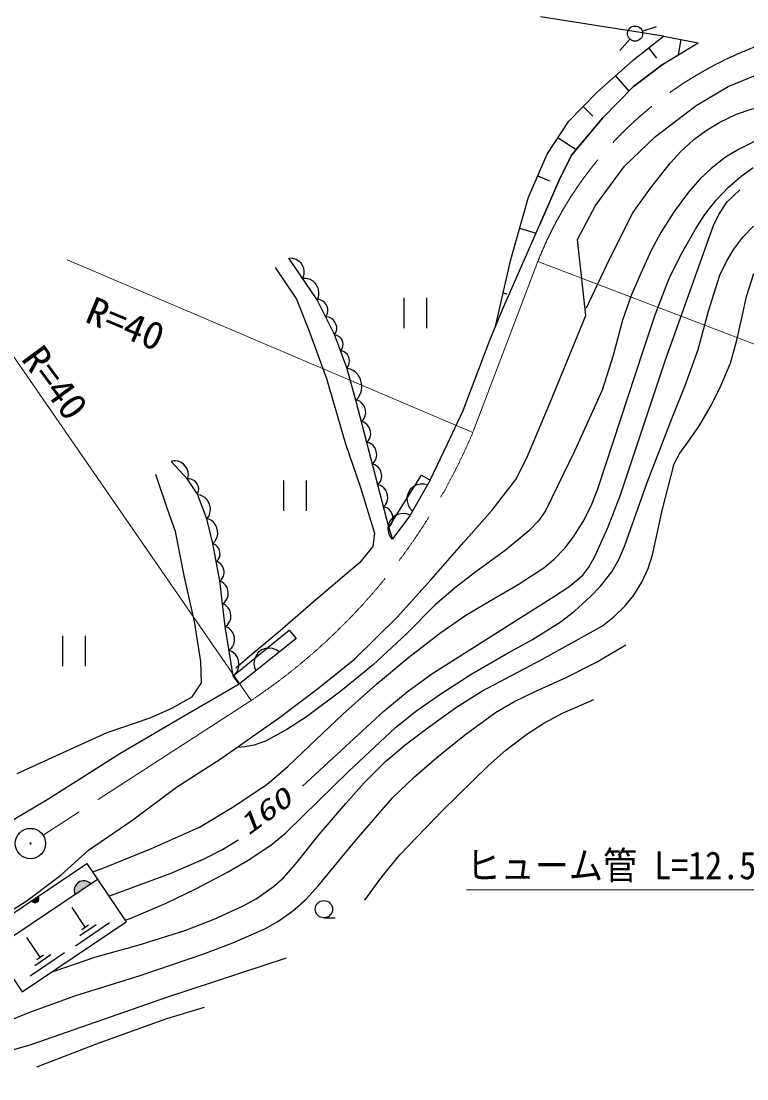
# Model space of a CAD drawing. Units: millimetres, scale not verified. Extents: x 40000 to 680000, y 20000 to 380000.
# Drawn here: x 441217 to 489068, y 241514 to 311258 of the extents above; entities that cross this region are included whole.
import ezdxf
from ezdxf.enums import TextEntityAlignment as Align

# ---------------------------------------------------------------- set-up
doc = ezdxf.new("R2010")
doc.units = ezdxf.units.MM
doc.header["$LTSCALE"] = 1000
doc.linetypes.add('CHAIN', pattern=[18.5, 12, -1.5, 3.5, -1.5])
for name, color, linetype, lineweight in [('M-BGD', 7, 'Continuous', 25), ('M-BMK', 2, 'CHAIN', 13), ('M-BMK-SRVR', 3, 'Continuous', 25), ('M-STR-HTXT', 7, 'Continuous', 13)]:
    doc.layers.add(name, color=color, linetype=linetype, lineweight=lineweight)
doc.styles.add('ＭＳ ゴシック', font='')
doc.styles.get('ＭＳ ゴシック').set_extended_font_data('MS Gothic')

msp = doc.modelspace()

# ---------------------------------------------------------------- hatches: boundary and pattern name
at = {"layer": 'M-BGD'}
for points in [[(445798, 254387), (445791, 254394), (445783, 254402), (445775, 254409), (445767, 254417), (445759, 254424), (445750, 254431), (445742, 254438), (445733, 254445), (445724, 254451), (445715, 254458), (445706, 254464), (445697, 254470), (445688, 254476), (445678, 254482), (445669, 254488), (445659, 254494), (445650, 254499), (445640, 254504), (445630, 254509), (445620, 254514), (445610, 254519), (445600, 254523), (445590, 254527), (445580, 254532), (445569, 254536), (445559, 254539), (445548, 254543), (445538, 254546), (445527, 254550), (445517, 254553), (445506, 254556), (445495, 254558), (445485, 254561), (445474, 254563), (445463, 254565), (445452, 254567), (445441, 254569), (445430, 254570), (445419, 254572), (445408, 254573), (445397, 254574), (445386, 254575), (445375, 254575), (445364, 254576), (445353, 254576), (445342, 254576), (445331, 254576), (445320, 254575), (445309, 254575), (445298, 254574), (445287, 254573), (445276, 254572), (445265, 254571), (445254, 254569), (445243, 254567), (445232, 254565), (445221, 254563), (445211, 254561), (445200, 254559), (445189, 254556), (445168, 254550), (445147, 254543), (445126, 254536), (445105, 254528), (445085, 254519), (445065, 254510), (445046, 254500), (445036, 254494), (445026, 254489), (445017, 254483), (445008, 254477), (444998, 254471), (444989, 254465), (444980, 254459), (444971, 254452), (444962, 254446), (444954, 254439), (444945, 254432), (444937, 254425), (444928, 254417), (444920, 254410), (444912, 254403), (444904, 254395), (444896, 254387), (444888, 254379), (444881, 254371), (444873, 254363), (444866, 254355), (444859, 254346), (444852, 254338), (444845, 254329), (444839, 254320), (444832, 254311), (444826, 254302), (444820, 254293), (444814, 254284), (444808, 254274), (444802, 254265), (444797, 254255), (444791, 254246), (444786, 254236), (444781, 254226), (444776, 254216), (444771, 254206), (444767, 254196), (444763, 254186), (444758, 254176), (444754, 254165), (444751, 254155), (444747, 254144), (444744, 254134), (444740, 254123), (444737, 254113), (444734, 254102), (444732, 254091), (444729, 254081), (444727, 254070), (444725, 254059), (444723, 254048), (444721, 254037), (444720, 254026), (444718, 254015), (444717, 254004), (444716, 253993), (444715, 253982), (444715, 253971), (444714, 253960), (444714, 253949), (444714, 253938), (444714, 253927), (444715, 253916), (444715, 253905), (444716, 253894), (444717, 253883), (444718, 253872), (444719, 253861), (444721, 253850), (444723, 253839), (444725, 253828), (444727, 253817), (444729, 253807), (444731, 253796), (444734, 253785), (444737, 253775), (444740, 253764), (444743, 253753), (444747, 253743), (444750, 253732), (444754, 253722), (444758, 253712), (444762, 253701), (444766, 253691)], [(442355, 253555), (442358, 253551), (442360, 253547), (442362, 253543), (442365, 253539), (442367, 253535), (442369, 253530), (442371, 253526), (442373, 253522), (442375, 253518), (442377, 253513), (442379, 253509), (442381, 253504), (442383, 253500), (442384, 253495), (442386, 253491), (442387, 253486), (442388, 253482), (442390, 253477), (442391, 253473), (442392, 253468), (442393, 253463), (442394, 253459), (442395, 253454), (442396, 253449), (442396, 253445), (442397, 253440), (442397, 253435), (442398, 253430), (442398, 253426), (442399, 253421), (442399, 253416), (442399, 253412), (442399, 253407), (442399, 253402), (442399, 253397), (442399, 253392), (442398, 253388), (442398, 253383), (442397, 253378), (442397, 253374), (442396, 253369), (442396, 253364), (442395, 253359), (442394, 253355), (442393, 253350), (442392, 253345), (442391, 253341), (442390, 253336), (442388, 253332), (442387, 253327), (442386, 253323), (442384, 253318), (442382, 253314), (442381, 253309), (442379, 253305), (442377, 253300), (442375, 253296), (442373, 253292), (442371, 253287), (442369, 253283), (442367, 253279), (442362, 253271), (442357, 253262), (442352, 253254), (442341, 253239), (442326, 253221), (442309, 253204), (442298, 253195), (442290, 253189), (442283, 253184), (442275, 253178), (442267, 253173), (442258, 253169), (442254, 253166), (442250, 253164), (442246, 253162), (442242, 253160), (442237, 253158), (442233, 253156), (442228, 253154), (442224, 253153), (442220, 253151), (442215, 253149), (442211, 253148), (442206, 253146), (442202, 253145), (442197, 253144), (442192, 253143), (442188, 253141), (442183, 253140), (442178, 253139), (442174, 253139), (442169, 253138), (442164, 253137), (442160, 253136), (442155, 253136), (442150, 253135), (442145, 253135), (442141, 253135), (442136, 253135), (442131, 253134), (442126, 253134), (442122, 253134), (442117, 253135), (442112, 253135), (442107, 253135), (442103, 253135), (442098, 253136), (442093, 253136), (442089, 253137), (442084, 253138), (442079, 253139), (442074, 253139), (442070, 253140), (442065, 253141), (442061, 253143), (442056, 253144), (442051, 253145), (442047, 253146), (442042, 253148), (442038, 253149), (442033, 253151), (442029, 253153), (442024, 253154), (442020, 253156), (442016, 253158), (442011, 253160), (442007, 253162), (442003, 253164), (441999, 253166), (441994, 253169), (441990, 253171), (441986, 253173), (441982, 253176), (441978, 253178), (441974, 253181), (441970, 253184), (441966, 253187), (441963, 253189), (441959, 253192), (441955, 253195), (441951, 253198), (441948, 253201), (441944, 253204), (441941, 253208), (441937, 253211), (441934, 253214), (441931, 253218), (441927, 253221), (441924, 253225), (441921, 253228), (441918, 253232), (441915, 253235), (441912, 253239), (441909, 253243), (441906, 253247), (441903, 253251), (441901, 253255), (442352, 253559)]]:
    msp.add_hatch(color=256, dxfattribs=at).paths.add_polyline_path(points)

# ---------------------------------------------------------------- linework, layer by layer
for p, q in [((483574, 310261), (475471, 311541)), ((482172, 310594), (483121, 310911)), ((481361, 310066), (480688, 309327)), ((481601, 308715), (483574, 310261)), ((483574, 310261), (485866, 309835)), ((483574, 308449), (485866, 309835)), ((484720, 310048), (484530, 309027)), ((482588, 309488), (483115, 308816)), ((479202, 306583), (481601, 308715)), ((481601, 306956), (483574, 308449)), ((483574, 308449), (481601, 306956)), ((480402, 307649), (481296, 306643)), ((487834, 306940), (490631, 308089)), ((479576, 304877), (481601, 306956)), ((481601, 306956), (479576, 304877)), ((485736, 305691), (487834, 306940)), ((477337, 304664), (479202, 306583)), ((478270, 305623), (478907, 305003)), ((483040, 303644), (485736, 305691)), ((477497, 302425), (479576, 304877)), ((479576, 304877), (477497, 302425)), ((475897, 302478), (477337, 304664)), ((476617, 303571), (477805, 302789)), ((480992, 301696), (483040, 303644)), ((474671, 299653), (475897, 302478)), ((476697, 300772), (477497, 302425)), ((477497, 302425), (476697, 300772)), ((479094, 299099), (480992, 301696)), ((475284, 301065), (476061, 300728)), ((475417, 297840), (476697, 300772)), ((476697, 300772), (475417, 297840)), ((473498, 295548), (474671, 299653)), ((477896, 296852), (479094, 299099)), ((472965, 292243), (475417, 297840)), ((474085, 297600), (475177, 297288)), ((478445, 291858), (477896, 296852)), ((457972, 295023), (459363, 292936)), ((460730, 292880), (458861, 295639)), ((459066, 295622), (458879, 295612)), ((459199, 295596), (459066, 295622)), ((459350, 295544), (459199, 295596)), ((459537, 295439), (459350, 295544)), ((459672, 295298), (459537, 295439)), ((459779, 295139), (459672, 295298)), ((459861, 294962), (459779, 295139)), ((472493, 291120), (473498, 295548)), ((459777, 294287), (459855, 294456)), ((459855, 294456), (459881, 294590)), ((459889, 294749), (459861, 294962)), ((459881, 294590), (459889, 294749)), ((459975, 294298), (459777, 294287)), ((460116, 294271), (459975, 294298)), ((460277, 294215), (460116, 294271)), ((460476, 294104), (460277, 294215)), ((460619, 293954), (460476, 294104)), ((460733, 293785), (460619, 293954)), ((460819, 293597), (460733, 293785)), ((459363, 292936), (460151, 290989)), ((460730, 292880), (460814, 293059)), ((460814, 293059), (460841, 293201)), ((460849, 293371), (460819, 293597)), ((460841, 293201), (460849, 293371)), ((466448, 293008), (466448, 291008)), ((467968, 291008), (467968, 293008)), ((472995, 293334), (473247, 293277)), ((460864, 292903), (460713, 292914)), ((461888, 290595), (460730, 292880)), ((460969, 292869), (460864, 292903)), ((461085, 292811), (460969, 292869)), ((461225, 292707), (461085, 292811)), ((461319, 292580), (461225, 292707)), ((461390, 292441), (461319, 292580)), ((461437, 292290), (461390, 292441)), ((461438, 292116), (461437, 292290)), ((472112, 290217), (472965, 292243)), ((461300, 291754), (461381, 291883)), ((461451, 291744), (461300, 291754)), ((461381, 291883), (461415, 291988)), ((461415, 291988), (461438, 292116)), ((461556, 291709), (461451, 291744)), ((461673, 291652), (461556, 291709)), ((461813, 291548), (461673, 291652)), ((461907, 291420), (461813, 291548)), ((476098, 286115), (478445, 291858)), ((460151, 290989), (461357, 287697)), ((461977, 291281), (461907, 291420)), ((462024, 291130), (461977, 291281)), ((462003, 290828), (462025, 290956)), ((462025, 290956), (462024, 291130)), ((461888, 290595), (461968, 290723)), ((462689, 288399), (461888, 290595)), ((462026, 290535), (461900, 290559)), ((461968, 290723), (462003, 290828)), ((462111, 290496), (462026, 290535)), ((462203, 290436), (462111, 290496)), ((462310, 290334), (462203, 290436)), ((462376, 290218), (462310, 290334)), ((462422, 290094), (462376, 290218)), ((470353, 285579), (472112, 290217)), ((462277, 289526), (462358, 289626)), ((462415, 289500), (462277, 289526)), ((462358, 289626), (462398, 289710)), ((462398, 289710), (462429, 289816)), ((462507, 289457), (462415, 289500)), ((462446, 289962), (462422, 290094)), ((462429, 289816), (462446, 289962)), ((462608, 289391), (462507, 289457)), ((462725, 289280), (462608, 289391)), ((462797, 289153), (462725, 289280)), ((462846, 289018), (462797, 289153)), ((462873, 288875), (462846, 289018)), ((462854, 288715), (462873, 288875)), ((462689, 288399), (462777, 288507)), ((463282, 286262), (462689, 288399)), ((462941, 288314), (462693, 288382)), ((462777, 288507), (462820, 288600)), ((462820, 288600), (462854, 288715)), ((463103, 288222), (462941, 288314)), ((463278, 288087), (463103, 288222)), ((463475, 287868), (463278, 288087)), ((461357, 287697), (462609, 283384)), ((463588, 287626), (463475, 287868)), ((463659, 287371), (463588, 287626)), ((463687, 287105), (463659, 287371)), ((463551, 286611), (463631, 286816)), ((463631, 286816), (463687, 287105)), ((463439, 286254), (463271, 286304)), ((463282, 286262), (463459, 286448)), ((465466, 277885), (463282, 286262)), ((463549, 286190), (463439, 286254)), ((463459, 286448), (463551, 286611)), ((463666, 286097), (463549, 286190)), ((463799, 285945), (463666, 286097)), ((474550, 282469), (476098, 286115)), ((463873, 285779), (463799, 285945)), ((463919, 285604), (463873, 285779)), ((463893, 285226), (463935, 285423)), ((463935, 285423), (463919, 285604)), ((469340, 283393), (470353, 285579)), ((463650, 284852), (463772, 284977)), ((463806, 284806), (463650, 284852)), ((463772, 284977), (463837, 285087)), ((463909, 284746), (463806, 284806)), ((463837, 285087), (463893, 285226)), ((464018, 284659), (463909, 284746)), ((464142, 284518), (464018, 284659)), ((464212, 284362), (464142, 284518)), ((464254, 284199), (464212, 284362)), ((464230, 283846), (464269, 284030)), ((464269, 284030), (464254, 284199)), ((462609, 283384), (463582, 280510)), ((464003, 283497), (464117, 283614)), ((464171, 283448), (464003, 283497)), ((464117, 283614), (464177, 283717)), ((464281, 283384), (464171, 283448)), ((464177, 283717), (464230, 283846)), ((464398, 283290), (464281, 283384)), ((464530, 283139), (464398, 283290)), ((468182, 280982), (469340, 283393)), ((464605, 282972), (464530, 283139)), ((464650, 282798), (464605, 282972)), ((464625, 282419), (464667, 282616)), ((464667, 282616), (464650, 282798)), ((473843, 281042), (474550, 282469)), ((451281, 282269), (451099, 282231)), ((452184, 281055), (451115, 282212)), ((451417, 282263), (451281, 282269)), ((451574, 282234), (451417, 282263)), ((451775, 282158), (451574, 282234)), ((451929, 282039), (451775, 282158)), ((452059, 281898), (451929, 282039)), ((452166, 281735), (452059, 281898)), ((464381, 282046), (464504, 282171)), ((464538, 282000), (464381, 282046)), ((464504, 282171), (464568, 282281)), ((464640, 281940), (464538, 282000)), ((464568, 282281), (464625, 282419)), ((464750, 281853), (464640, 281940)), ((464874, 281711), (464750, 281853)), ((450878, 279089), (450090, 281361)), ((452225, 281529), (452166, 281735)), ((452311, 281081), (452171, 281074)), ((452184, 281055), (452236, 281234)), ((452242, 281370), (452225, 281529)), ((452236, 281234), (452242, 281370)), ((452411, 281061), (452311, 281081)), ((464943, 281556), (464874, 281711)), ((464985, 281393), (464943, 281556)), ((464962, 281040), (465001, 281224)), ((465001, 281224), (464985, 281393)), ((465466, 277885), (467610, 281316)), ((467610, 281316), (468182, 280982)), ((452837, 280076), (452184, 281055)), ((452524, 281021), (452411, 281061)), ((452664, 280941), (452524, 281021)), ((452763, 280834), (452664, 280941)), ((452843, 280715), (452763, 280834)), ((452903, 280581), (452843, 280715)), ((452923, 280422), (452903, 280581)), ((452917, 280302), (452923, 280422)), ((458510, 280970), (458510, 278970)), ((460030, 278970), (460030, 280970)), ((463582, 280510), (464278, 278284)), ((464734, 280691), (464849, 280808)), ((464902, 280642), (464734, 280691)), ((464849, 280808), (464909, 280910)), ((465012, 280578), (464902, 280642)), ((464909, 280910), (464962, 281040)), ((465129, 280484), (465012, 280578)), ((465262, 280333), (465129, 280484)), ((466865, 280371), (466706, 280093)), ((468182, 280982), (466848, 278647)), ((467053, 280539), (466865, 280371)), ((467257, 280653), (467053, 280539)), ((467530, 280728), (467257, 280653)), ((467763, 280733), (467530, 280728)), ((468011, 280683), (467763, 280733)), ((472245, 278995), (473843, 281042)), ((452837, 280076), (452897, 280202)), ((453460, 278443), (452837, 280076)), ((453049, 279997), (452853, 280032)), ((452897, 280202), (452917, 280302)), ((453180, 279938), (453049, 279997)), ((453324, 279847), (453180, 279938)), ((453492, 279693), (453324, 279847)), ((453597, 279515), (453492, 279693)), ((465336, 280166), (465262, 280333)), ((465382, 279992), (465336, 280166)), ((465356, 279613), (465398, 279810)), ((465398, 279810), (465382, 279992)), ((466706, 280093), (466657, 279845)), ((466657, 279845), (466662, 279611)), ((451388, 277605), (450878, 279089)), ((453669, 279324), (453597, 279515)), ((453710, 279121), (453669, 279324)), ((453688, 278895), (453710, 279121)), ((465113, 279240), (465235, 279365)), ((465269, 279194), (465113, 279240)), ((465235, 279365), (465300, 279474)), ((465372, 279134), (465269, 279194)), ((465300, 279474), (465356, 279613)), ((465481, 279046), (465372, 279134)), ((465605, 278905), (465481, 279046)), ((466662, 279611), (466736, 279339)), ((466736, 279339), (466850, 279135)), ((466850, 279135), (467019, 278947)), ((470398, 276897), (472245, 278995)), ((453643, 278406), (453455, 278466)), ((453460, 278443), (453582, 278599)), ((453846, 276811), (453460, 278443)), ((453582, 278599), (453641, 278731)), ((453641, 278731), (453688, 278895)), ((453766, 278330), (453643, 278406)), ((453897, 278221), (453766, 278330)), ((464278, 278284), (464510, 277496)), ((465700, 278517), (465508, 278261)), ((465674, 278750), (465605, 278905)), ((465717, 278587), (465674, 278750)), ((465693, 278234), (465732, 278417)), ((465908, 278661), (465700, 278517)), ((466848, 278647), (465704, 277123)), ((465732, 278417), (465717, 278587)), ((466124, 278749), (465908, 278661)), ((466404, 278789), (466124, 278749)), ((466636, 278765), (466404, 278789)), ((466876, 278685), (466636, 278765)), ((451991, 274591), (451388, 277605)), ((454043, 278046), (453897, 278221)), ((454123, 277855), (454043, 278046)), ((454170, 277657), (454123, 277855)), ((454184, 277450), (454170, 277657)), ((465428, 278021), (465404, 277789)), ((465404, 277789), (465444, 277509)), ((465508, 278261), (465428, 278021)), ((465466, 277885), (465580, 278002)), ((465704, 277123), (465466, 277885)), ((465580, 278002), (465640, 278104)), ((465640, 278104), (465693, 278234)), ((453846, 276811), (453988, 276950)), ((453988, 276950), (454063, 277072)), ((454063, 277072), (454131, 277228)), ((454131, 277228), (454184, 277450)), ((464510, 277496), (464417, 276615)), ((465444, 277509), (465532, 277293)), ((465532, 277293), (465676, 277085)), ((468250, 274450), (470398, 276897)), ((454320, 274348), (453846, 276811)), ((453979, 276755), (453847, 276803)), ((454063, 276698), (453979, 276755)), ((454152, 276617), (454063, 276698)), ((454250, 276490), (454152, 276617)), ((454301, 276353), (454250, 276490)), ((454328, 276211), (454301, 276353)), ((454332, 276065), (454328, 276211)), ((464417, 276615), (463536, 275548)), ((454074, 275625), (454179, 275718)), ((454217, 275573), (454074, 275625)), ((454179, 275718), (454236, 275803)), ((454308, 275511), (454217, 275573)), ((454236, 275803), (454288, 275910)), ((454288, 275910), (454332, 276065)), ((454404, 275424), (454308, 275511)), ((463536, 275548), (460800, 273230)), ((454510, 275285), (454404, 275424)), ((454566, 275137), (454510, 275285)), ((454552, 274658), (454599, 274826)), ((454595, 274984), (454566, 275137)), ((454599, 274826), (454595, 274984)), ((452640, 271670), (451991, 274591)), ((454320, 274348), (454433, 274450)), ((454676, 271351), (454320, 274348)), ((454482, 274259), (454323, 274330)), ((454433, 274450), (454495, 274541)), ((454582, 274180), (454482, 274259)), ((454495, 274541), (454552, 274658)), ((454686, 274071), (454582, 274180)), ((466003, 271953), (468250, 274450)), ((454796, 273903), (454686, 274071)), ((454847, 273728), (454796, 273903)), ((454869, 273549), (454847, 273728)), ((454860, 273367), (454869, 273549)), ((454500, 272841), (454638, 272948)), ((454659, 272769), (454500, 272841)), ((454638, 272948), (454717, 273048)), ((454759, 272690), (454659, 272769)), ((454717, 273048), (454792, 273177)), ((454792, 273177), (454860, 273367)), ((460800, 273230), (458297, 271051)), ((454863, 272582), (454759, 272690)), ((454973, 272414), (454863, 272582)), ((455024, 272238), (454973, 272414)), ((455045, 272060), (455024, 272238)), ((455037, 271877), (455045, 272060)), ((453057, 269027), (452640, 271670)), ((454676, 271351), (454815, 271458)), ((455194, 268089), (454676, 271351)), ((454850, 271278), (454677, 271348)), ((454815, 271458), (454894, 271558)), ((454894, 271558), (454969, 271688)), ((454969, 271688), (455037, 271877)), ((463206, 269179), (466003, 271953)), ((443951, 270723), (443951, 268723)), ((445471, 268723), (445471, 270723)), ((454960, 271198), (454850, 271278)), ((455075, 271087), (454960, 271198)), ((455200, 270912), (455075, 271087)), ((455194, 268089), (458894, 271107)), ((455261, 270728), (455200, 270912)), ((455291, 270538), (455261, 270728)), ((458297, 271051), (456442, 269521)), ((458894, 271107), (459349, 270549)), ((455071, 269887), (455151, 269997)), ((455151, 269997), (455225, 270139)), ((455225, 270139), (455290, 270343)), ((455290, 270343), (455291, 270538)), ((459349, 270549), (455587, 267530)), ((457536, 269914), (457305, 269883)), ((457817, 269883), (457536, 269914)), ((454928, 269768), (455071, 269887)), ((455112, 269693), (454928, 269768)), ((455228, 269609), (455112, 269693)), ((455350, 269490), (455228, 269609)), ((455483, 269305), (455350, 269490)), ((456442, 269521), (455375, 268593)), ((455549, 269109), (455483, 269305)), ((456681, 269382), (456600, 269163)), ((456818, 269595), (456681, 269382)), ((457067, 269795), (456818, 269595)), ((457305, 269883), (457067, 269795)), ((458036, 269802), (457817, 269883)), ((458248, 269665), (458036, 269802)), ((453103, 267636), (453057, 269027)), ((455510, 268483), (455579, 268700)), ((455581, 268907), (455549, 269109)), ((455579, 268700), (455581, 268907)), ((456600, 269163), (456569, 268882)), ((456569, 268882), (456600, 268651)), ((456600, 268651), (456688, 268414)), ((460759, 267231), (463206, 269179)), ((455194, 268089), (455346, 268216)), ((455587, 267530), (455194, 268089)), ((455346, 268216), (455431, 268333)), ((455431, 268333), (455510, 268483)), ((455587, 267530), (451759, 265318)), ((452501, 266709), (453103, 267636)), ((458262, 265334), (460759, 267231)), ((451156, 265967), (452501, 266709)), ((449719, 265318), (451156, 265967)), ((446890, 264344), (449719, 265318)), ((451759, 265318), (447725, 262953)), ((454416, 262637), (458262, 265334)), ((443505, 262814), (446890, 264344)), ((447725, 262953), (443042, 259986)), ((440955, 261655), (443505, 262814)), ((451470, 260739), (454416, 262637)), ((448573, 258592), (451470, 260739)), ((443042, 259986), (439703, 257992)), ((445649, 256598), (448573, 258592)), ((443834, 254936), (445649, 256598)), ((438702, 251099), (445551, 255715)), ((445551, 255715), (448139, 251875)), ((439395, 250071), (446244, 254687)), ((441609, 253274), (443834, 254936)), ((439436, 251893), (441609, 253274)), ((445442, 251521), (444571, 252812)), ((441290, 247259), (448139, 251875)), ((444790, 250295), (447051, 251819)), ((461178, 252133), (461928, 252133)), ((438702, 251099), (441290, 247259)), ((445080, 250965), (446154, 251689)), ((445219, 251371), (445664, 251671)), ((442470, 249540), (441600, 250831)), ((441818, 248314), (444080, 249838)), ((442109, 248984), (443183, 249708)), ((442248, 249390), (442692, 249690))]:
    msp.add_line(p, q, dxfattribs=at)
for points in [[(478495, 292357), (480008, 295570), (481555, 298610), (482713, 300244), (484028, 301920), (484688, 302645), (485576, 303454), (486377, 304054), (487296, 304606), (488385, 305114), (489342, 305450), (490481, 305741), (491669, 305932), (493067, 306036), (494277, 306018), (497475, 305824), (500847, 305500), (502464, 305156), (504244, 304889), (507040, 304404), (510006, 304007), (510307, 303993)], [(489607, 303355), (488509, 302802), (487668, 302283), (486717, 301547), (485987, 300861), (485216, 299989), (484270, 298697), (483404, 297330), (482760, 296145), (482094, 294690), (481439, 293166), (480862, 291536), (480244, 289216), (479524, 286920), (477729, 282937), (475785, 278958), (475319, 278308), (474699, 277645), (473121, 276361), (471192, 274936), (469849, 273917), (468510, 272762), (466618, 270858), (464423, 268813), (462297, 267077), (460043, 265392), (458730, 264543), (457337, 263775), (456582, 263507), (455976, 263401), (455472, 263360)], [(445922, 255165), (446567, 255385), (449808, 256695), (452982, 258109), (455245, 259479), (457440, 260951), (458810, 262116), (460235, 263466), (462407, 265535), (464656, 267536), (466787, 269321), (468894, 270951), (470545, 272081), (472089, 273019), (473995, 274117), (475678, 275214), (476363, 275787), (477058, 276508), (477638, 277245), (478282, 278260), (478798, 279295), (479241, 280411), (482236, 289522), (483033, 291903), (483977, 294357), (484781, 295967), (485688, 297545), (486303, 298499), (487038, 299447), (487864, 300322), (488677, 301024), (489494, 301607)], [(459775, 260804), (465132, 265766), (466678, 267038), (468286, 268228), (476393, 273343), (477330, 273962), (478251, 274728), (478656, 275249), (479051, 275949), (479923, 277919), (480711, 279964), (483694, 288934), (486870, 297785), (487220, 298512), (487769, 299344), (488602, 300127)], [(448073, 251974), (448397, 252094), (450775, 253097), (452742, 254036), (454858, 255169), (456184, 255929), (457686, 256919), (458646, 257716), (459799, 258829), (462804, 261789), (465900, 264675), (467309, 265795), (468946, 266948), (470928, 268211), (473176, 269519), (474933, 270494), (476751, 271623), (477702, 272352), (478740, 273298), (479413, 274007), (480155, 274954), (480626, 275768), (481017, 276688), (482500, 280843), (484133, 285111), (485003, 287236), (485853, 289618), (486537, 292126), (487297, 294510), (487719, 295419), (488199, 296225), (488813, 297011), (489508, 297734)], [(443205, 248549), (443459, 248646), (446073, 249533), (449156, 250391), (452083, 251311), (453945, 252047), (455823, 252899), (456706, 253393), (457858, 254195), (458514, 254778), (459318, 255665), (460877, 257628), (462635, 259675), (463832, 261023), (465241, 262441), (466529, 263531), (468128, 264736), (469864, 265977), (471591, 267079), (475551, 269168), (479539, 271391), (480330, 272011), (481050, 272710), (481610, 273403), (482134, 274258), (482551, 275171), (482856, 276075), (483507, 279070), (484266, 282078), (484655, 282769), (485245, 283584), (485948, 284594), (486647, 285806), (487287, 287055), (487987, 288714), (488415, 290226), (488752, 291793), (489055, 293098), (489534, 294625)], [(438627, 244639), (441783, 245907), (444812, 247013), (449064, 248333), (453255, 249754), (455175, 250487), (457274, 251413), (458151, 251900), (459119, 252572), (460012, 253372), (460834, 254253), (463207, 257148), (465707, 260034), (467146, 261423), (468629, 262705), (470452, 264177), (472502, 265679), (473713, 266381), (475151, 267088), (477163, 267985), (479165, 268998), (481094, 270124)], [(463877, 253298), (464935, 254755), (466193, 256292), (468981, 259181), (472022, 262173), (473182, 263184), (474567, 264243), (475673, 264964), (476906, 265627), (478969, 266525)], [(447006, 253557), (451032, 255048), (453246, 255991), (454491, 256631), (455523, 257268)], [(401979, 232707), (403949, 233049), (405728, 233455), (407620, 233866), (409794, 234227), (411165, 234502), (412369, 234850), (415719, 236133), (419134, 237553), (420951, 238388), (422793, 239107), (424221, 239534), (425977, 239931), (429352, 240491), (432737, 241162), (441869, 243785), (450894, 246926), (458723, 249489)], [(442253, 242300), (446368, 243893), (450824, 245503), (453303, 246237)]]:
    msp.add_lwpolyline(points, dxfattribs=at)
for centre, radius in [((481698, 310436), 500), ((461178, 252703), 570)]:
    msp.add_circle(centre, radius, dxfattribs=at)
for centre, radius, start, end in [((445347, 253943), 633, 44.52157, 203.44109), ((442127, 253407), 272, 213.98128, 33.98128)]:
    msp.add_arc(centre, radius, start, end, dxfattribs=at)
at = {"layer": 'M-BMK'}
for p, q in [((475287, 295412), (471000, 284136)), ((456376, 266458), (442670, 257576))]:
    msp.add_line(p, q, dxfattribs=at)
for centre, radius, start, end in [((498533, 286213), 25000, 98.07919, 158.41055), ((434161, 299722), 40000, 303.73712, 337.06852)]:
    msp.add_arc(centre, radius, start, end, dxfattribs=at)
at = {"layer": 'M-BMK-SRVR'}
for radius in [1000, 40]:
    msp.add_circle((441831, 257032), radius, dxfattribs=at)
at = {"layer": 'M-STR-HTXT'}
for p, q in [((471000, 284136), (444251, 295524)), ((495548, 287660), (475287, 295412)), ((439478, 290924), (456376, 266458)), ((501264, 253979), (470581, 253979))]:
    msp.add_line(p, q, dxfattribs=at)

# ---------------------------------------------------------------- texts
at = {"layer": 'M-BGD', "style": 'ＭＳ ゴシック', "oblique": 15, "width": 1.4}
msp.add_text('160', height=1320, rotation=35.931, dxfattribs=at).set_placement((456417, 257202), align=Align.BOTTOM_LEFT)
at = {"layer": 'M-STR-HTXT', "style": 'ＭＳ ゴシック', "width": 1.05}
for rotation, p in [(337.6, (445120, 290953)), (306.5, (440719, 288650))]:
    msp.add_text('R=40', height=1833, rotation=rotation, dxfattribs=at).set_placement(p, align=Align.BOTTOM_LEFT)
at = {"layer": 'M-STR-HTXT', "style": 'ＭＳ ゴシック', "width": 0.9}
msp.add_text('ヒューム管 L=12.5\u3000φ=1000', height=1833, dxfattribs=at).set_placement((470581, 254128), align=Align.BOTTOM_LEFT)

doc.saveas('drawing.dxf')
